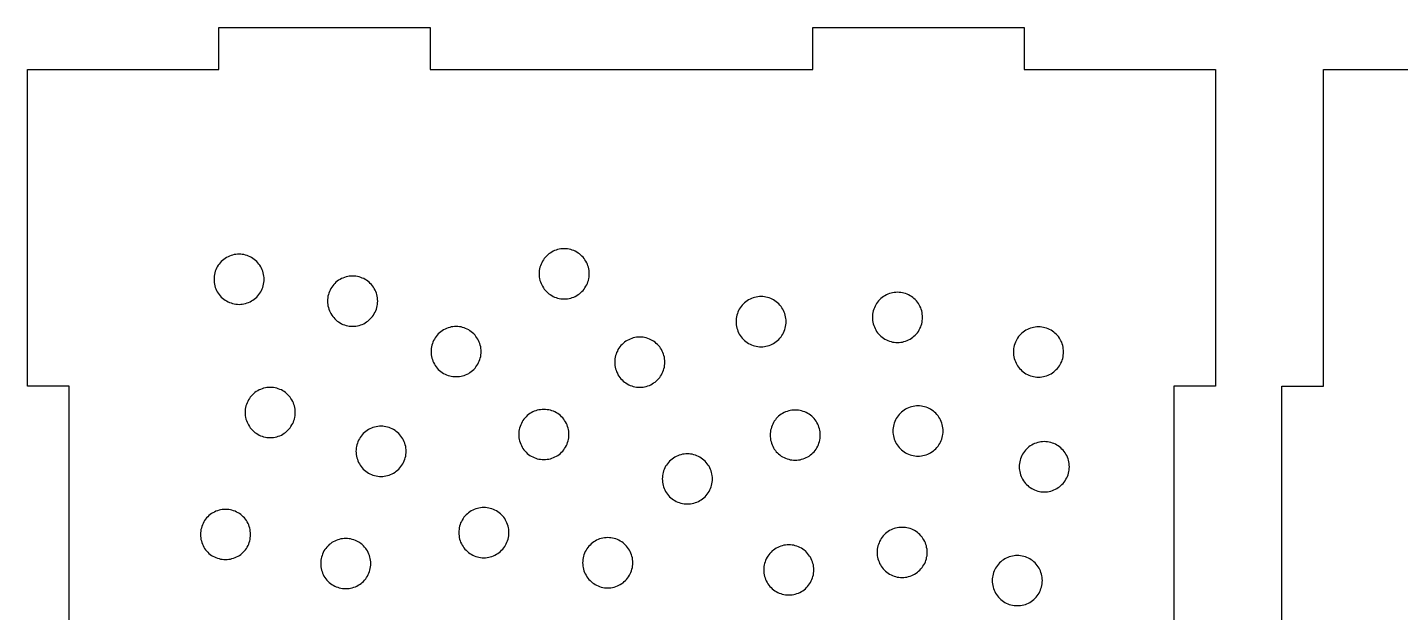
# Model space of a CAD drawing. Header units: millimetres. Extents: x 0 to 375, y -237 to 0.
# Drawn here: x 95 to 199, y -44.3 to 0 of the extents above; entities that cross this region are included whole.
import ezdxf

# ---------------------------------------------------------------- set-up
doc = ezdxf.new("R2010")
doc.units = ezdxf.units.MM
doc.layers.add('CUT', color=1, linetype='Continuous')

msp = doc.modelspace()

# ---------------------------------------------------------------- linework, layer by layer
at = {"layer": 'CUT'}
for points in [[(98.17, -51.17), (98.17, -27.17), (95, -27.17), (95, -3.17), (98.17, -3.17), (109.5, -3.17), (109.5, 0), (125.5, 0), (125.5, -3.17), (154.5, -3.17), (154.5, 0), (170.5, 0), (170.5, -3.17), (181.82, -3.17), (185, -3.17), (185, -27.17), (181.82, -27.17), (181.82, -51.17)], [(204.5, -123.17), (193.18, -123.17), (193.18, -99.17), (190, -99.17), (190, -75.17), (193.18, -75.17), (193.18, -51.17), (190, -51.17), (190, -27.17), (193.18, -27.17), (193.18, -3.17), (204.5, -3.17)]]:
    msp.add_lwpolyline(points, dxfattribs=at)
for points in [[(112.82, -19.68), (112.86, -19.56), (112.89, -19.44), (112.91, -19.31), (112.92, -19.19), (112.93, -19.07), (112.92, -18.94), (112.91, -18.82), (112.89, -18.7), (112.86, -18.57), (112.82, -18.46), (112.78, -18.34), (112.73, -18.23), (112.67, -18.12), (112.61, -18.01), (112.53, -17.91), (112.45, -17.81), (112.37, -17.72), (112.28, -17.64), (112.18, -17.56), (112.08, -17.49), (111.98, -17.42), (111.87, -17.36), (111.75, -17.31), (111.64, -17.27), (111.52, -17.23), (111.4, -17.2), (111.27, -17.18), (111.15, -17.17), (111.03, -17.17), (110.9, -17.17), (110.78, -17.18), (110.66, -17.2), (110.53, -17.23), (110.42, -17.27), (110.3, -17.31), (110.19, -17.36), (110.08, -17.42), (109.97, -17.49), (109.87, -17.56), (109.77, -17.64), (109.68, -17.72), (109.6, -17.81), (109.52, -17.91), (109.45, -18.01), (109.38, -18.12), (109.32, -18.23), (109.27, -18.34), (109.23, -18.46), (109.19, -18.57), (109.16, -18.7), (109.14, -18.82), (109.13, -18.94), (109.13, -19.07), (109.13, -19.19), (109.14, -19.31), (109.16, -19.44), (109.19, -19.56), (109.23, -19.68), (109.27, -19.79), (109.32, -19.91), (109.38, -20.02), (109.45, -20.12), (109.52, -20.22), (109.6, -20.32), (109.68, -20.41), (109.77, -20.49), (109.87, -20.57), (109.97, -20.64), (110.08, -20.71), (110.19, -20.77), (110.3, -20.82), (110.42, -20.86), (110.53, -20.9), (110.66, -20.93), (110.78, -20.95), (110.9, -20.96), (111.03, -20.97), (111.15, -20.96), (111.27, -20.95), (111.4, -20.93), (111.52, -20.9), (111.64, -20.86), (111.75, -20.82), (111.87, -20.77), (111.98, -20.71), (112.08, -20.64), (112.18, -20.57), (112.28, -20.49), (112.37, -20.41), (112.45, -20.32), (112.53, -20.22), (112.61, -20.12), (112.67, -20.02), (112.73, -19.91), (112.78, -19.79), (112.82, -19.68)], [(137.45, -19.26), (137.49, -19.15), (137.52, -19.02), (137.54, -18.9), (137.55, -18.78), (137.55, -18.65), (137.55, -18.53), (137.54, -18.41), (137.52, -18.28), (137.49, -18.16), (137.45, -18.04), (137.41, -17.93), (137.36, -17.81), (137.3, -17.7), (137.23, -17.6), (137.16, -17.5), (137.08, -17.4), (137, -17.31), (136.91, -17.23), (136.81, -17.15), (136.71, -17.08), (136.6, -17.01), (136.49, -16.95), (136.38, -16.9), (136.27, -16.86), (136.15, -16.82), (136.03, -16.79), (135.9, -16.77), (135.78, -16.76), (135.65, -16.76), (135.53, -16.76), (135.41, -16.77), (135.28, -16.79), (135.16, -16.82), (135.04, -16.86), (134.93, -16.9), (134.81, -16.95), (134.71, -17.01), (134.6, -17.08), (134.5, -17.15), (134.4, -17.23), (134.31, -17.31), (134.23, -17.4), (134.15, -17.5), (134.08, -17.6), (134.01, -17.7), (133.95, -17.81), (133.9, -17.93), (133.86, -18.04), (133.82, -18.16), (133.79, -18.28), (133.77, -18.41), (133.76, -18.53), (133.76, -18.65), (133.76, -18.78), (133.77, -18.9), (133.79, -19.02), (133.82, -19.15), (133.86, -19.26), (133.9, -19.38), (133.95, -19.49), (134.01, -19.6), (134.08, -19.71), (134.15, -19.81), (134.23, -19.91), (134.31, -20), (134.4, -20.08), (134.5, -20.16), (134.6, -20.23), (134.71, -20.3), (134.81, -20.36), (134.93, -20.41), (135.04, -20.45), (135.16, -20.49), (135.28, -20.52), (135.41, -20.54), (135.53, -20.55), (135.65, -20.55), (135.78, -20.55), (135.9, -20.54), (136.03, -20.52), (136.15, -20.49), (136.27, -20.45), (136.38, -20.41), (136.49, -20.36), (136.6, -20.3), (136.71, -20.23), (136.81, -20.16), (136.91, -20.08), (137, -20), (137.08, -19.91), (137.16, -19.81), (137.23, -19.71), (137.3, -19.6), (137.36, -19.49), (137.41, -19.38), (137.45, -19.26)], [(121.43, -21.33), (121.46, -21.21), (121.49, -21.09), (121.51, -20.97), (121.52, -20.85), (121.53, -20.72), (121.52, -20.6), (121.51, -20.47), (121.49, -20.35), (121.46, -20.23), (121.43, -20.11), (121.38, -20), (121.33, -19.88), (121.27, -19.77), (121.21, -19.67), (121.13, -19.57), (121.05, -19.47), (120.97, -19.38), (120.88, -19.29), (120.78, -19.22), (120.68, -19.14), (120.58, -19.08), (120.47, -19.02), (120.35, -18.97), (120.24, -18.92), (120.12, -18.89), (120, -18.86), (119.87, -18.84), (119.75, -18.83), (119.63, -18.82), (119.5, -18.83), (119.38, -18.84), (119.26, -18.86), (119.14, -18.89), (119.02, -18.92), (118.9, -18.97), (118.79, -19.02), (118.68, -19.08), (118.57, -19.14), (118.47, -19.22), (118.37, -19.29), (118.28, -19.38), (118.2, -19.47), (118.12, -19.57), (118.05, -19.67), (117.98, -19.77), (117.92, -19.88), (117.87, -20), (117.83, -20.11), (117.79, -20.23), (117.76, -20.35), (117.74, -20.47), (117.73, -20.6), (117.73, -20.72), (117.73, -20.85), (117.74, -20.97), (117.76, -21.09), (117.79, -21.21), (117.83, -21.33), (117.87, -21.45), (117.92, -21.56), (117.98, -21.67), (118.05, -21.78), (118.12, -21.88), (118.2, -21.97), (118.28, -22.07), (118.37, -22.15), (118.47, -22.23), (118.57, -22.3), (118.68, -22.37), (118.79, -22.43), (118.9, -22.48), (119.02, -22.52), (119.14, -22.56), (119.26, -22.59), (119.38, -22.61), (119.5, -22.62), (119.63, -22.62), (119.75, -22.62), (119.87, -22.61), (120, -22.59), (120.12, -22.56), (120.24, -22.52), (120.35, -22.48), (120.47, -22.43), (120.58, -22.37), (120.68, -22.3), (120.78, -22.23), (120.88, -22.15), (120.97, -22.07), (121.05, -21.97), (121.13, -21.88), (121.21, -21.78), (121.27, -21.67), (121.33, -21.56), (121.38, -21.45), (121.43, -21.33)], [(152.37, -22.88), (152.4, -22.76), (152.43, -22.64), (152.45, -22.52), (152.46, -22.4), (152.47, -22.27), (152.46, -22.15), (152.45, -22.03), (152.43, -21.9), (152.4, -21.78), (152.37, -21.66), (152.32, -21.55), (152.27, -21.43), (152.21, -21.32), (152.15, -21.22), (152.08, -21.12), (152, -21.02), (151.91, -20.93), (151.82, -20.85), (151.72, -20.77), (151.62, -20.69), (151.52, -20.63), (151.41, -20.57), (151.3, -20.52), (151.18, -20.47), (151.06, -20.44), (150.94, -20.41), (150.82, -20.39), (150.69, -20.38), (150.57, -20.37), (150.44, -20.38), (150.32, -20.39), (150.2, -20.41), (150.08, -20.44), (149.96, -20.47), (149.84, -20.52), (149.73, -20.57), (149.62, -20.63), (149.51, -20.69), (149.41, -20.77), (149.32, -20.85), (149.23, -20.93), (149.14, -21.02), (149.06, -21.12), (148.99, -21.22), (148.92, -21.32), (148.87, -21.43), (148.81, -21.55), (148.77, -21.66), (148.73, -21.78), (148.71, -21.9), (148.69, -22.03), (148.67, -22.15), (148.67, -22.27), (148.67, -22.4), (148.69, -22.52), (148.71, -22.64), (148.73, -22.76), (148.77, -22.88), (148.81, -23), (148.87, -23.11), (148.92, -23.22), (148.99, -23.33), (149.06, -23.43), (149.14, -23.53), (149.23, -23.62), (149.32, -23.7), (149.41, -23.78), (149.51, -23.85), (149.62, -23.92), (149.73, -23.98), (149.84, -24.03), (149.96, -24.07), (150.08, -24.11), (150.2, -24.14), (150.32, -24.16), (150.44, -24.17), (150.57, -24.17), (150.69, -24.17), (150.82, -24.16), (150.94, -24.14), (151.06, -24.11), (151.18, -24.07), (151.3, -24.03), (151.41, -23.98), (151.52, -23.92), (151.62, -23.85), (151.72, -23.78), (151.82, -23.7), (151.91, -23.62), (152, -23.53), (152.08, -23.43), (152.15, -23.33), (152.21, -23.22), (152.27, -23.11), (152.32, -23), (152.37, -22.88)], [(162.66, -22.68), (162.7, -22.56), (162.74, -22.44), (162.76, -22.32), (162.78, -22.2), (162.8, -22.08), (162.8, -21.95), (162.8, -21.83), (162.78, -21.7), (162.76, -21.58), (162.74, -21.46), (162.7, -21.34), (162.66, -21.23), (162.6, -21.11), (162.55, -21), (162.48, -20.9), (162.41, -20.8), (162.33, -20.7), (162.24, -20.61), (162.15, -20.52), (162.06, -20.45), (161.96, -20.37), (161.85, -20.31), (161.74, -20.25), (161.63, -20.2), (161.51, -20.15), (161.39, -20.12), (161.27, -20.09), (161.15, -20.07), (161.03, -20.06), (160.9, -20.05), (160.78, -20.06), (160.65, -20.07), (160.53, -20.09), (160.41, -20.12), (160.29, -20.15), (160.17, -20.2), (160.06, -20.25), (159.95, -20.31), (159.85, -20.37), (159.75, -20.45), (159.65, -20.52), (159.56, -20.61), (159.47, -20.7), (159.39, -20.8), (159.32, -20.9), (159.26, -21), (159.2, -21.11), (159.15, -21.23), (159.1, -21.34), (159.07, -21.46), (159.04, -21.58), (159.02, -21.7), (159.01, -21.83), (159, -21.95), (159.01, -22.08), (159.02, -22.2), (159.04, -22.32), (159.07, -22.44), (159.1, -22.56), (159.15, -22.68), (159.2, -22.79), (159.26, -22.9), (159.32, -23.01), (159.39, -23.11), (159.47, -23.2), (159.56, -23.3), (159.65, -23.38), (159.75, -23.46), (159.85, -23.53), (159.95, -23.6), (160.06, -23.66), (160.17, -23.71), (160.29, -23.75), (160.41, -23.79), (160.53, -23.82), (160.65, -23.84), (160.78, -23.85), (160.9, -23.85), (161.03, -23.85), (161.15, -23.84), (161.27, -23.82), (161.39, -23.79), (161.51, -23.75), (161.63, -23.71), (161.74, -23.66), (161.85, -23.6), (161.96, -23.53), (162.06, -23.46), (162.15, -23.38), (162.24, -23.3), (162.33, -23.2), (162.41, -23.11), (162.48, -23.01), (162.55, -22.9), (162.6, -22.79), (162.66, -22.68)], [(129.27, -25.15), (129.3, -25.04), (129.33, -24.91), (129.35, -24.79), (129.36, -24.67), (129.37, -24.54), (129.36, -24.42), (129.35, -24.3), (129.33, -24.17), (129.3, -24.05), (129.27, -23.93), (129.22, -23.82), (129.17, -23.7), (129.11, -23.59), (129.05, -23.49), (128.97, -23.39), (128.9, -23.29), (128.81, -23.2), (128.72, -23.12), (128.62, -23.04), (128.52, -22.96), (128.42, -22.9), (128.31, -22.84), (128.19, -22.79), (128.08, -22.75), (127.96, -22.71), (127.84, -22.68), (127.72, -22.66), (127.59, -22.65), (127.47, -22.64), (127.34, -22.65), (127.22, -22.66), (127.1, -22.68), (126.98, -22.71), (126.86, -22.75), (126.74, -22.79), (126.63, -22.84), (126.52, -22.9), (126.41, -22.96), (126.31, -23.04), (126.22, -23.12), (126.12, -23.2), (126.04, -23.29), (125.96, -23.39), (125.89, -23.49), (125.82, -23.59), (125.76, -23.7), (125.71, -23.82), (125.67, -23.93), (125.63, -24.05), (125.6, -24.17), (125.58, -24.3), (125.57, -24.42), (125.57, -24.54), (125.57, -24.67), (125.58, -24.79), (125.6, -24.91), (125.63, -25.04), (125.67, -25.15), (125.71, -25.27), (125.76, -25.38), (125.82, -25.49), (125.89, -25.6), (125.96, -25.7), (126.04, -25.8), (126.12, -25.89), (126.22, -25.97), (126.31, -26.05), (126.41, -26.12), (126.52, -26.19), (126.63, -26.25), (126.74, -26.3), (126.86, -26.34), (126.98, -26.38), (127.1, -26.41), (127.22, -26.43), (127.34, -26.44), (127.47, -26.44), (127.59, -26.44), (127.72, -26.43), (127.84, -26.41), (127.96, -26.38), (128.08, -26.34), (128.19, -26.3), (128.31, -26.25), (128.42, -26.19), (128.52, -26.12), (128.62, -26.05), (128.72, -25.97), (128.81, -25.89), (128.9, -25.8), (128.97, -25.7), (129.05, -25.6), (129.11, -25.49), (129.17, -25.38), (129.22, -25.27), (129.27, -25.15)], [(173.34, -25.3), (173.38, -25.18), (173.42, -25.06), (173.44, -24.94), (173.46, -24.82), (173.48, -24.69), (173.48, -24.57), (173.48, -24.45), (173.46, -24.32), (173.44, -24.2), (173.42, -24.08), (173.38, -23.96), (173.34, -23.84), (173.28, -23.73), (173.23, -23.62), (173.16, -23.52), (173.09, -23.41), (173.01, -23.32), (172.92, -23.23), (172.83, -23.14), (172.74, -23.06), (172.64, -22.99), (172.53, -22.93), (172.42, -22.87), (172.31, -22.82), (172.19, -22.77), (172.07, -22.74), (171.95, -22.71), (171.83, -22.69), (171.71, -22.68), (171.58, -22.67), (171.46, -22.68), (171.33, -22.69), (171.21, -22.71), (171.09, -22.74), (170.97, -22.77), (170.85, -22.82), (170.74, -22.87), (170.63, -22.93), (170.53, -22.99), (170.43, -23.06), (170.33, -23.14), (170.24, -23.23), (170.15, -23.32), (170.07, -23.41), (170, -23.52), (169.94, -23.62), (169.88, -23.73), (169.83, -23.84), (169.78, -23.96), (169.75, -24.08), (169.72, -24.2), (169.7, -24.32), (169.69, -24.45), (169.68, -24.57), (169.69, -24.69), (169.7, -24.82), (169.72, -24.94), (169.75, -25.06), (169.78, -25.18), (169.83, -25.3), (169.88, -25.41), (169.94, -25.52), (170, -25.63), (170.07, -25.73), (170.15, -25.82), (170.24, -25.91), (170.33, -26), (170.43, -26.08), (170.53, -26.15), (170.63, -26.22), (170.74, -26.27), (170.85, -26.33), (170.97, -26.37), (171.09, -26.41), (171.21, -26.43), (171.33, -26.45), (171.46, -26.47), (171.58, -26.47), (171.71, -26.47), (171.83, -26.45), (171.95, -26.43), (172.07, -26.41), (172.19, -26.37), (172.31, -26.33), (172.42, -26.27), (172.53, -26.22), (172.64, -26.15), (172.74, -26.08), (172.83, -26), (172.92, -25.91), (173.01, -25.82), (173.09, -25.73), (173.16, -25.63), (173.23, -25.52), (173.28, -25.41), (173.34, -25.3)], [(143.18, -25.95), (143.21, -25.84), (143.24, -25.71), (143.26, -25.59), (143.27, -25.47), (143.28, -25.34), (143.27, -25.22), (143.26, -25.1), (143.24, -24.97), (143.21, -24.85), (143.18, -24.73), (143.13, -24.62), (143.08, -24.5), (143.02, -24.39), (142.96, -24.29), (142.89, -24.19), (142.81, -24.09), (142.72, -24), (142.63, -23.92), (142.54, -23.84), (142.43, -23.76), (142.33, -23.7), (142.22, -23.64), (142.11, -23.59), (141.99, -23.55), (141.87, -23.51), (141.75, -23.48), (141.63, -23.46), (141.5, -23.45), (141.38, -23.44), (141.26, -23.45), (141.13, -23.46), (141.01, -23.48), (140.89, -23.51), (140.77, -23.55), (140.65, -23.59), (140.54, -23.64), (140.43, -23.7), (140.32, -23.76), (140.22, -23.84), (140.13, -23.92), (140.04, -24), (139.95, -24.09), (139.87, -24.19), (139.8, -24.29), (139.73, -24.39), (139.68, -24.5), (139.62, -24.62), (139.58, -24.73), (139.55, -24.85), (139.52, -24.97), (139.5, -25.1), (139.48, -25.22), (139.48, -25.34), (139.48, -25.47), (139.5, -25.59), (139.52, -25.71), (139.55, -25.84), (139.58, -25.95), (139.62, -26.07), (139.68, -26.18), (139.73, -26.29), (139.8, -26.4), (139.87, -26.5), (139.95, -26.6), (140.04, -26.69), (140.13, -26.77), (140.22, -26.85), (140.32, -26.92), (140.43, -26.99), (140.54, -27.05), (140.65, -27.1), (140.77, -27.14), (140.89, -27.18), (141.01, -27.21), (141.13, -27.23), (141.26, -27.24), (141.38, -27.24), (141.5, -27.24), (141.63, -27.23), (141.75, -27.21), (141.87, -27.18), (141.99, -27.14), (142.11, -27.1), (142.22, -27.05), (142.33, -26.99), (142.43, -26.92), (142.54, -26.85), (142.63, -26.77), (142.72, -26.69), (142.81, -26.6), (142.89, -26.5), (142.96, -26.4), (143.02, -26.29), (143.08, -26.18), (143.13, -26.07), (143.18, -25.95)], [(115.18, -29.76), (115.22, -29.65), (115.25, -29.52), (115.27, -29.4), (115.28, -29.28), (115.28, -29.15), (115.28, -29.03), (115.27, -28.91), (115.25, -28.78), (115.22, -28.66), (115.18, -28.54), (115.14, -28.43), (115.09, -28.31), (115.03, -28.2), (114.96, -28.1), (114.89, -28), (114.81, -27.9), (114.73, -27.81), (114.64, -27.73), (114.54, -27.65), (114.44, -27.57), (114.34, -27.51), (114.23, -27.45), (114.11, -27.4), (114, -27.36), (113.88, -27.32), (113.76, -27.29), (113.63, -27.27), (113.51, -27.26), (113.39, -27.25), (113.26, -27.26), (113.14, -27.27), (113.02, -27.29), (112.89, -27.32), (112.78, -27.36), (112.66, -27.4), (112.55, -27.45), (112.44, -27.51), (112.33, -27.57), (112.23, -27.65), (112.13, -27.73), (112.04, -27.81), (111.96, -27.9), (111.88, -28), (111.81, -28.1), (111.74, -28.2), (111.68, -28.31), (111.63, -28.43), (111.59, -28.54), (111.55, -28.66), (111.52, -28.78), (111.5, -28.91), (111.49, -29.03), (111.49, -29.15), (111.49, -29.28), (111.5, -29.4), (111.52, -29.52), (111.55, -29.65), (111.59, -29.76), (111.63, -29.88), (111.68, -29.99), (111.74, -30.1), (111.81, -30.21), (111.88, -30.31), (111.96, -30.41), (112.04, -30.5), (112.13, -30.58), (112.23, -30.66), (112.33, -30.73), (112.44, -30.8), (112.55, -30.86), (112.66, -30.91), (112.78, -30.95), (112.89, -30.99), (113.02, -31.02), (113.14, -31.04), (113.26, -31.05), (113.39, -31.05), (113.51, -31.05), (113.63, -31.04), (113.76, -31.02), (113.88, -30.99), (114, -30.95), (114.11, -30.91), (114.23, -30.86), (114.34, -30.8), (114.44, -30.73), (114.54, -30.66), (114.64, -30.58), (114.73, -30.5), (114.81, -30.41), (114.89, -30.31), (114.96, -30.21), (115.03, -30.1), (115.09, -29.99), (115.14, -29.88), (115.18, -29.76)], [(135.91, -31.43), (135.95, -31.31), (135.98, -31.19), (136, -31.07), (136.01, -30.94), (136.01, -30.82), (136.01, -30.69), (136, -30.57), (135.98, -30.45), (135.95, -30.33), (135.91, -30.21), (135.87, -30.09), (135.82, -29.98), (135.76, -29.87), (135.69, -29.76), (135.62, -29.66), (135.54, -29.57), (135.46, -29.48), (135.37, -29.39), (135.27, -29.31), (135.17, -29.24), (135.06, -29.17), (134.95, -29.11), (134.84, -29.06), (134.72, -29.02), (134.61, -28.98), (134.48, -28.96), (134.36, -28.94), (134.24, -28.92), (134.11, -28.92), (133.99, -28.92), (133.87, -28.94), (133.74, -28.96), (133.62, -28.98), (133.5, -29.02), (133.39, -29.06), (133.27, -29.11), (133.16, -29.17), (133.06, -29.24), (132.96, -29.31), (132.86, -29.39), (132.77, -29.48), (132.69, -29.57), (132.61, -29.66), (132.53, -29.76), (132.47, -29.87), (132.41, -29.98), (132.36, -30.09), (132.32, -30.21), (132.28, -30.33), (132.25, -30.45), (132.23, -30.57), (132.22, -30.69), (132.21, -30.82), (132.22, -30.94), (132.23, -31.07), (132.25, -31.19), (132.28, -31.31), (132.32, -31.43), (132.36, -31.55), (132.41, -31.66), (132.47, -31.77), (132.53, -31.87), (132.61, -31.97), (132.69, -32.07), (132.77, -32.16), (132.86, -32.25), (132.96, -32.33), (133.06, -32.4), (133.16, -32.46), (133.27, -32.52), (133.39, -32.57), (133.5, -32.62), (133.62, -32.65), (133.74, -32.68), (133.87, -32.7), (133.99, -32.71), (134.11, -32.72), (134.24, -32.71), (134.36, -32.7), (134.48, -32.68), (134.61, -32.65), (134.72, -32.62), (134.84, -32.57), (134.95, -32.52), (135.06, -32.46), (135.17, -32.4), (135.27, -32.33), (135.37, -32.25), (135.46, -32.16), (135.54, -32.07), (135.62, -31.97), (135.69, -31.87), (135.76, -31.77), (135.82, -31.66), (135.87, -31.55), (135.91, -31.43)], [(154.95, -31.48), (154.99, -31.36), (155.02, -31.24), (155.04, -31.11), (155.05, -30.99), (155.05, -30.87), (155.05, -30.74), (155.04, -30.62), (155.02, -30.5), (154.99, -30.38), (154.95, -30.26), (154.91, -30.14), (154.86, -30.03), (154.8, -29.92), (154.73, -29.81), (154.66, -29.71), (154.58, -29.61), (154.5, -29.52), (154.4, -29.44), (154.31, -29.36), (154.21, -29.29), (154.1, -29.22), (153.99, -29.16), (153.88, -29.11), (153.76, -29.07), (153.64, -29.03), (153.52, -29), (153.4, -28.98), (153.28, -28.97), (153.15, -28.97), (153.03, -28.97), (152.9, -28.98), (152.78, -29), (152.66, -29.03), (152.54, -29.07), (152.43, -29.11), (152.31, -29.16), (152.2, -29.22), (152.1, -29.29), (152, -29.36), (151.9, -29.44), (151.81, -29.52), (151.72, -29.61), (151.65, -29.71), (151.57, -29.81), (151.51, -29.92), (151.45, -30.03), (151.4, -30.14), (151.35, -30.26), (151.32, -30.38), (151.29, -30.5), (151.27, -30.62), (151.26, -30.74), (151.25, -30.87), (151.26, -30.99), (151.27, -31.11), (151.29, -31.24), (151.32, -31.36), (151.35, -31.48), (151.4, -31.59), (151.45, -31.71), (151.51, -31.82), (151.57, -31.92), (151.65, -32.02), (151.72, -32.12), (151.81, -32.21), (151.9, -32.29), (152, -32.37), (152.1, -32.45), (152.2, -32.51), (152.31, -32.57), (152.43, -32.62), (152.54, -32.67), (152.66, -32.7), (152.78, -32.73), (152.9, -32.75), (153.03, -32.76), (153.15, -32.77), (153.28, -32.76), (153.4, -32.75), (153.52, -32.73), (153.64, -32.7), (153.76, -32.67), (153.88, -32.62), (153.99, -32.57), (154.1, -32.51), (154.21, -32.45), (154.31, -32.37), (154.4, -32.29), (154.5, -32.21), (154.58, -32.12), (154.66, -32.02), (154.73, -31.92), (154.8, -31.82), (154.86, -31.71), (154.91, -31.59), (154.95, -31.48)], [(164.26, -31.17), (164.29, -31.05), (164.32, -30.93), (164.34, -30.81), (164.35, -30.68), (164.36, -30.56), (164.35, -30.43), (164.34, -30.31), (164.32, -30.19), (164.29, -30.07), (164.26, -29.95), (164.21, -29.83), (164.16, -29.72), (164.1, -29.61), (164.04, -29.5), (163.97, -29.4), (163.89, -29.31), (163.8, -29.21), (163.71, -29.13), (163.62, -29.05), (163.51, -28.98), (163.41, -28.91), (163.3, -28.85), (163.19, -28.8), (163.07, -28.76), (162.95, -28.72), (162.83, -28.69), (162.71, -28.67), (162.58, -28.66), (162.46, -28.66), (162.33, -28.66), (162.21, -28.67), (162.09, -28.69), (161.97, -28.72), (161.85, -28.76), (161.73, -28.8), (161.62, -28.85), (161.51, -28.91), (161.4, -28.98), (161.3, -29.05), (161.21, -29.13), (161.12, -29.21), (161.03, -29.31), (160.95, -29.4), (160.88, -29.5), (160.81, -29.61), (160.76, -29.72), (160.7, -29.83), (160.66, -29.95), (160.62, -30.07), (160.6, -30.19), (160.58, -30.31), (160.56, -30.43), (160.56, -30.56), (160.56, -30.68), (160.58, -30.81), (160.6, -30.93), (160.62, -31.05), (160.66, -31.17), (160.7, -31.28), (160.76, -31.4), (160.81, -31.51), (160.88, -31.61), (160.95, -31.71), (161.03, -31.81), (161.12, -31.9), (161.21, -31.99), (161.3, -32.06), (161.4, -32.14), (161.51, -32.2), (161.62, -32.26), (161.73, -32.31), (161.85, -32.36), (161.97, -32.39), (162.09, -32.42), (162.21, -32.44), (162.33, -32.45), (162.46, -32.46), (162.58, -32.45), (162.71, -32.44), (162.83, -32.42), (162.95, -32.39), (163.07, -32.36), (163.19, -32.31), (163.3, -32.26), (163.41, -32.2), (163.51, -32.14), (163.62, -32.06), (163.71, -31.99), (163.8, -31.9), (163.89, -31.81), (163.97, -31.71), (164.04, -31.61), (164.1, -31.51), (164.16, -31.4), (164.21, -31.28), (164.26, -31.17)], [(123.58, -32.7), (123.62, -32.58), (123.65, -32.46), (123.67, -32.34), (123.68, -32.22), (123.68, -32.09), (123.68, -31.97), (123.67, -31.84), (123.65, -31.72), (123.62, -31.6), (123.58, -31.48), (123.54, -31.37), (123.49, -31.25), (123.43, -31.14), (123.36, -31.04), (123.29, -30.94), (123.21, -30.84), (123.13, -30.75), (123.04, -30.66), (122.94, -30.59), (122.84, -30.51), (122.73, -30.45), (122.62, -30.39), (122.51, -30.34), (122.39, -30.29), (122.28, -30.26), (122.15, -30.23), (122.03, -30.21), (121.91, -30.2), (121.78, -30.19), (121.66, -30.2), (121.54, -30.21), (121.41, -30.23), (121.29, -30.26), (121.17, -30.29), (121.06, -30.34), (120.94, -30.39), (120.83, -30.45), (120.73, -30.51), (120.63, -30.59), (120.53, -30.66), (120.44, -30.75), (120.36, -30.84), (120.28, -30.94), (120.2, -31.04), (120.14, -31.14), (120.08, -31.25), (120.03, -31.37), (119.99, -31.48), (119.95, -31.6), (119.92, -31.72), (119.9, -31.84), (119.89, -31.97), (119.88, -32.09), (119.89, -32.22), (119.9, -32.34), (119.92, -32.46), (119.95, -32.58), (119.99, -32.7), (120.03, -32.82), (120.08, -32.93), (120.14, -33.04), (120.2, -33.15), (120.28, -33.25), (120.36, -33.35), (120.44, -33.44), (120.53, -33.52), (120.63, -33.6), (120.73, -33.67), (120.83, -33.74), (120.94, -33.8), (121.06, -33.85), (121.17, -33.89), (121.29, -33.93), (121.41, -33.96), (121.54, -33.98), (121.66, -33.99), (121.78, -33.99), (121.91, -33.99), (122.03, -33.98), (122.15, -33.96), (122.28, -33.93), (122.39, -33.89), (122.51, -33.85), (122.62, -33.8), (122.73, -33.74), (122.84, -33.67), (122.94, -33.6), (123.04, -33.52), (123.13, -33.44), (123.21, -33.35), (123.29, -33.25), (123.36, -33.15), (123.43, -33.04), (123.49, -32.93), (123.54, -32.82), (123.58, -32.7)], [(173.82, -33.87), (173.85, -33.76), (173.88, -33.63), (173.9, -33.51), (173.91, -33.39), (173.92, -33.26), (173.91, -33.14), (173.9, -33.02), (173.88, -32.89), (173.85, -32.77), (173.82, -32.65), (173.77, -32.54), (173.72, -32.42), (173.66, -32.31), (173.6, -32.21), (173.53, -32.11), (173.45, -32.01), (173.36, -31.92), (173.27, -31.84), (173.17, -31.76), (173.07, -31.68), (172.97, -31.62), (172.86, -31.56), (172.75, -31.51), (172.63, -31.47), (172.51, -31.43), (172.39, -31.4), (172.27, -31.38), (172.14, -31.37), (172.02, -31.36), (171.89, -31.37), (171.77, -31.38), (171.65, -31.4), (171.53, -31.43), (171.41, -31.47), (171.29, -31.51), (171.18, -31.56), (171.07, -31.62), (170.96, -31.68), (170.86, -31.76), (170.77, -31.84), (170.68, -31.92), (170.59, -32.01), (170.51, -32.11), (170.44, -32.21), (170.37, -32.31), (170.31, -32.42), (170.26, -32.54), (170.22, -32.65), (170.18, -32.77), (170.16, -32.89), (170.14, -33.02), (170.12, -33.14), (170.12, -33.26), (170.12, -33.39), (170.14, -33.51), (170.16, -33.63), (170.18, -33.76), (170.22, -33.87), (170.26, -33.99), (170.31, -34.1), (170.37, -34.21), (170.44, -34.32), (170.51, -34.42), (170.59, -34.52), (170.68, -34.61), (170.77, -34.69), (170.86, -34.77), (170.96, -34.84), (171.07, -34.91), (171.18, -34.97), (171.29, -35.02), (171.41, -35.06), (171.53, -35.1), (171.65, -35.13), (171.77, -35.15), (171.89, -35.16), (172.02, -35.16), (172.14, -35.16), (172.27, -35.15), (172.39, -35.13), (172.51, -35.1), (172.63, -35.06), (172.75, -35.02), (172.86, -34.97), (172.97, -34.91), (173.07, -34.84), (173.17, -34.77), (173.27, -34.69), (173.36, -34.61), (173.45, -34.52), (173.53, -34.42), (173.6, -34.32), (173.66, -34.21), (173.72, -34.1), (173.77, -33.99), (173.82, -33.87)], [(146.74, -34.91), (146.78, -34.79), (146.82, -34.68), (146.85, -34.55), (146.87, -34.43), (146.88, -34.31), (146.88, -34.18), (146.88, -34.06), (146.87, -33.94), (146.85, -33.81), (146.82, -33.69), (146.78, -33.57), (146.74, -33.46), (146.69, -33.34), (146.63, -33.23), (146.56, -33.13), (146.49, -33.03), (146.41, -32.93), (146.33, -32.84), (146.23, -32.76), (146.14, -32.68), (146.04, -32.61), (145.93, -32.54), (145.82, -32.48), (145.71, -32.43), (145.59, -32.39), (145.47, -32.35), (145.35, -32.32), (145.23, -32.3), (145.11, -32.29), (144.98, -32.29), (144.86, -32.29), (144.73, -32.3), (144.61, -32.32), (144.49, -32.35), (144.37, -32.39), (144.26, -32.43), (144.14, -32.48), (144.03, -32.54), (143.93, -32.61), (143.83, -32.68), (143.73, -32.76), (143.64, -32.84), (143.55, -32.93), (143.48, -33.03), (143.4, -33.13), (143.34, -33.23), (143.28, -33.34), (143.23, -33.46), (143.18, -33.57), (143.15, -33.69), (143.12, -33.81), (143.1, -33.94), (143.09, -34.06), (143.08, -34.18), (143.09, -34.31), (143.1, -34.43), (143.12, -34.55), (143.15, -34.68), (143.18, -34.79), (143.23, -34.91), (143.28, -35.02), (143.34, -35.13), (143.4, -35.24), (143.48, -35.34), (143.55, -35.44), (143.64, -35.53), (143.73, -35.61), (143.83, -35.69), (143.93, -35.76), (144.03, -35.83), (144.14, -35.89), (144.26, -35.94), (144.37, -35.98), (144.49, -36.02), (144.61, -36.05), (144.73, -36.07), (144.86, -36.08), (144.98, -36.08), (145.11, -36.08), (145.23, -36.07), (145.35, -36.05), (145.47, -36.02), (145.59, -35.98), (145.71, -35.94), (145.82, -35.89), (145.93, -35.83), (146.04, -35.76), (146.14, -35.69), (146.23, -35.61), (146.33, -35.53), (146.41, -35.44), (146.49, -35.34), (146.56, -35.24), (146.63, -35.13), (146.69, -35.02), (146.74, -34.91)], [(131.32, -38.98), (131.37, -38.86), (131.4, -38.74), (131.43, -38.62), (131.45, -38.5), (131.46, -38.37), (131.47, -38.25), (131.46, -38.13), (131.45, -38), (131.43, -37.88), (131.4, -37.76), (131.37, -37.64), (131.32, -37.52), (131.27, -37.41), (131.21, -37.3), (131.15, -37.19), (131.08, -37.09), (131, -37), (130.91, -36.91), (130.82, -36.82), (130.72, -36.74), (130.62, -36.67), (130.52, -36.6), (130.41, -36.55), (130.3, -36.5), (130.18, -36.45), (130.06, -36.42), (129.94, -36.39), (129.82, -36.37), (129.69, -36.35), (129.57, -36.35), (129.44, -36.35), (129.32, -36.37), (129.2, -36.39), (129.08, -36.42), (128.96, -36.45), (128.84, -36.5), (128.73, -36.55), (128.62, -36.6), (128.51, -36.67), (128.41, -36.74), (128.32, -36.82), (128.23, -36.91), (128.14, -37), (128.06, -37.09), (127.99, -37.19), (127.92, -37.3), (127.87, -37.41), (127.81, -37.52), (127.77, -37.64), (127.73, -37.76), (127.71, -37.88), (127.69, -38), (127.67, -38.13), (127.67, -38.25), (127.67, -38.37), (127.69, -38.5), (127.71, -38.62), (127.73, -38.74), (127.77, -38.86), (127.81, -38.98), (127.87, -39.09), (127.92, -39.2), (127.99, -39.3), (128.06, -39.41), (128.14, -39.5), (128.23, -39.59), (128.32, -39.68), (128.41, -39.76), (128.51, -39.83), (128.62, -39.89), (128.73, -39.95), (128.84, -40), (128.96, -40.05), (129.08, -40.08), (129.2, -40.11), (129.32, -40.13), (129.44, -40.15), (129.57, -40.15), (129.69, -40.15), (129.82, -40.13), (129.94, -40.11), (130.06, -40.08), (130.18, -40.05), (130.3, -40), (130.41, -39.95), (130.52, -39.89), (130.62, -39.83), (130.72, -39.76), (130.82, -39.68), (130.91, -39.59), (131, -39.5), (131.08, -39.41), (131.15, -39.3), (131.21, -39.2), (131.27, -39.09), (131.32, -38.98)], [(111.8, -39), (111.84, -38.88), (111.86, -38.76), (111.88, -38.64), (111.9, -38.51), (111.9, -38.39), (111.9, -38.26), (111.88, -38.14), (111.86, -38.02), (111.84, -37.9), (111.8, -37.78), (111.76, -37.66), (111.71, -37.55), (111.65, -37.44), (111.58, -37.33), (111.51, -37.23), (111.43, -37.14), (111.34, -37.05), (111.25, -36.96), (111.16, -36.88), (111.06, -36.81), (110.95, -36.74), (110.84, -36.69), (110.73, -36.63), (110.61, -36.59), (110.49, -36.55), (110.37, -36.53), (110.25, -36.51), (110.13, -36.49), (110, -36.49), (109.88, -36.49), (109.75, -36.51), (109.63, -36.53), (109.51, -36.55), (109.39, -36.59), (109.27, -36.63), (109.16, -36.69), (109.05, -36.74), (108.95, -36.81), (108.85, -36.88), (108.75, -36.96), (108.66, -37.05), (108.57, -37.14), (108.49, -37.23), (108.42, -37.33), (108.36, -37.44), (108.3, -37.55), (108.25, -37.66), (108.2, -37.78), (108.17, -37.9), (108.14, -38.02), (108.12, -38.14), (108.11, -38.26), (108.1, -38.39), (108.11, -38.51), (108.12, -38.64), (108.14, -38.76), (108.17, -38.88), (108.2, -39), (108.25, -39.12), (108.3, -39.23), (108.36, -39.34), (108.42, -39.44), (108.49, -39.55), (108.57, -39.64), (108.66, -39.73), (108.75, -39.82), (108.85, -39.9), (108.95, -39.97), (109.05, -40.03), (109.16, -40.09), (109.27, -40.14), (109.39, -40.19), (109.51, -40.22), (109.63, -40.25), (109.75, -40.27), (109.88, -40.28), (110, -40.29), (110.13, -40.28), (110.25, -40.27), (110.37, -40.25), (110.49, -40.22), (110.61, -40.19), (110.73, -40.14), (110.84, -40.09), (110.95, -40.03), (111.06, -39.97), (111.16, -39.9), (111.25, -39.82), (111.34, -39.73), (111.43, -39.64), (111.51, -39.55), (111.58, -39.44), (111.65, -39.34), (111.71, -39.23), (111.76, -39.12), (111.8, -39)], [(163.05, -40.36), (163.09, -40.24), (163.11, -40.12), (163.14, -40), (163.15, -39.87), (163.15, -39.75), (163.15, -39.62), (163.14, -39.5), (163.11, -39.38), (163.09, -39.26), (163.05, -39.14), (163.01, -39.02), (162.96, -38.91), (162.9, -38.8), (162.83, -38.69), (162.76, -38.59), (162.68, -38.5), (162.59, -38.4), (162.5, -38.32), (162.41, -38.24), (162.31, -38.17), (162.2, -38.1), (162.09, -38.04), (161.98, -37.99), (161.86, -37.95), (161.74, -37.91), (161.62, -37.88), (161.5, -37.86), (161.38, -37.85), (161.25, -37.85), (161.13, -37.85), (161, -37.86), (160.88, -37.88), (160.76, -37.91), (160.64, -37.95), (160.53, -37.99), (160.41, -38.04), (160.3, -38.1), (160.2, -38.17), (160.1, -38.24), (160, -38.32), (159.91, -38.4), (159.82, -38.5), (159.75, -38.59), (159.67, -38.69), (159.61, -38.8), (159.55, -38.91), (159.5, -39.02), (159.45, -39.14), (159.42, -39.26), (159.39, -39.38), (159.37, -39.5), (159.36, -39.62), (159.35, -39.75), (159.36, -39.87), (159.37, -40), (159.39, -40.12), (159.42, -40.24), (159.45, -40.36), (159.5, -40.47), (159.55, -40.59), (159.61, -40.7), (159.67, -40.8), (159.75, -40.9), (159.82, -41), (159.91, -41.09), (160, -41.18), (160.1, -41.25), (160.2, -41.33), (160.3, -41.39), (160.41, -41.45), (160.53, -41.5), (160.64, -41.55), (160.76, -41.58), (160.88, -41.61), (161, -41.63), (161.13, -41.64), (161.25, -41.65), (161.38, -41.64), (161.5, -41.63), (161.62, -41.61), (161.74, -41.58), (161.86, -41.55), (161.98, -41.5), (162.09, -41.45), (162.2, -41.39), (162.31, -41.33), (162.41, -41.25), (162.5, -41.18), (162.59, -41.09), (162.68, -41), (162.76, -40.9), (162.83, -40.8), (162.9, -40.7), (162.96, -40.59), (163.01, -40.47), (163.05, -40.36)], [(120.91, -41.2), (120.94, -41.08), (120.97, -40.96), (120.99, -40.84), (121, -40.72), (121.01, -40.59), (121, -40.47), (120.99, -40.34), (120.97, -40.22), (120.94, -40.1), (120.91, -39.98), (120.86, -39.87), (120.81, -39.75), (120.75, -39.64), (120.69, -39.54), (120.62, -39.44), (120.54, -39.34), (120.45, -39.25), (120.36, -39.16), (120.27, -39.09), (120.16, -39.01), (120.06, -38.95), (119.95, -38.89), (119.84, -38.84), (119.72, -38.79), (119.6, -38.76), (119.48, -38.73), (119.36, -38.71), (119.23, -38.7), (119.11, -38.69), (118.98, -38.7), (118.86, -38.71), (118.74, -38.73), (118.62, -38.76), (118.5, -38.79), (118.38, -38.84), (118.27, -38.89), (118.16, -38.95), (118.05, -39.01), (117.95, -39.09), (117.86, -39.16), (117.77, -39.25), (117.68, -39.34), (117.6, -39.44), (117.53, -39.54), (117.46, -39.64), (117.41, -39.75), (117.35, -39.87), (117.31, -39.98), (117.27, -40.1), (117.25, -40.22), (117.23, -40.34), (117.21, -40.47), (117.21, -40.59), (117.21, -40.72), (117.23, -40.84), (117.25, -40.96), (117.27, -41.08), (117.31, -41.2), (117.35, -41.32), (117.41, -41.43), (117.46, -41.54), (117.53, -41.65), (117.6, -41.75), (117.68, -41.84), (117.77, -41.94), (117.86, -42.02), (117.95, -42.1), (118.05, -42.17), (118.16, -42.24), (118.27, -42.3), (118.38, -42.35), (118.5, -42.39), (118.62, -42.43), (118.74, -42.46), (118.86, -42.48), (118.98, -42.49), (119.11, -42.49), (119.23, -42.49), (119.36, -42.48), (119.48, -42.46), (119.6, -42.43), (119.72, -42.39), (119.84, -42.35), (119.95, -42.3), (120.06, -42.24), (120.16, -42.17), (120.27, -42.1), (120.36, -42.02), (120.45, -41.94), (120.54, -41.84), (120.62, -41.75), (120.69, -41.65), (120.75, -41.54), (120.81, -41.43), (120.86, -41.32), (120.91, -41.2)], [(140.75, -41.14), (140.79, -41.02), (140.82, -40.9), (140.84, -40.78), (140.85, -40.66), (140.85, -40.53), (140.85, -40.41), (140.84, -40.29), (140.82, -40.16), (140.79, -40.04), (140.75, -39.92), (140.71, -39.81), (140.66, -39.69), (140.6, -39.58), (140.53, -39.48), (140.46, -39.38), (140.38, -39.28), (140.3, -39.19), (140.21, -39.1), (140.11, -39.03), (140.01, -38.95), (139.9, -38.89), (139.79, -38.83), (139.68, -38.78), (139.56, -38.73), (139.44, -38.7), (139.32, -38.67), (139.2, -38.65), (139.08, -38.64), (138.95, -38.63), (138.83, -38.64), (138.71, -38.65), (138.58, -38.67), (138.46, -38.7), (138.34, -38.73), (138.23, -38.78), (138.11, -38.83), (138, -38.89), (137.9, -38.95), (137.8, -39.03), (137.7, -39.1), (137.61, -39.19), (137.53, -39.28), (137.45, -39.38), (137.37, -39.48), (137.31, -39.58), (137.25, -39.69), (137.2, -39.81), (137.15, -39.92), (137.12, -40.04), (137.09, -40.16), (137.07, -40.29), (137.06, -40.41), (137.05, -40.53), (137.06, -40.66), (137.07, -40.78), (137.09, -40.9), (137.12, -41.02), (137.15, -41.14), (137.2, -41.26), (137.25, -41.37), (137.31, -41.48), (137.37, -41.59), (137.45, -41.69), (137.53, -41.79), (137.61, -41.88), (137.7, -41.96), (137.8, -42.04), (137.9, -42.11), (138, -42.18), (138.11, -42.24), (138.23, -42.29), (138.34, -42.33), (138.46, -42.37), (138.58, -42.4), (138.71, -42.42), (138.83, -42.43), (138.95, -42.43), (139.08, -42.43), (139.2, -42.42), (139.32, -42.4), (139.44, -42.37), (139.56, -42.33), (139.68, -42.29), (139.79, -42.24), (139.9, -42.18), (140.01, -42.11), (140.11, -42.04), (140.21, -41.96), (140.3, -41.88), (140.38, -41.79), (140.46, -41.69), (140.53, -41.59), (140.6, -41.48), (140.66, -41.37), (140.71, -41.26), (140.75, -41.14)], [(154.46, -41.68), (154.5, -41.56), (154.53, -41.44), (154.55, -41.32), (154.56, -41.2), (154.56, -41.07), (154.56, -40.95), (154.55, -40.82), (154.53, -40.7), (154.5, -40.58), (154.46, -40.46), (154.42, -40.35), (154.37, -40.23), (154.31, -40.12), (154.24, -40.02), (154.17, -39.92), (154.09, -39.82), (154.01, -39.73), (153.92, -39.64), (153.82, -39.57), (153.72, -39.49), (153.62, -39.43), (153.51, -39.37), (153.39, -39.32), (153.28, -39.27), (153.16, -39.24), (153.04, -39.21), (152.91, -39.19), (152.79, -39.18), (152.67, -39.17), (152.54, -39.18), (152.42, -39.19), (152.29, -39.21), (152.17, -39.24), (152.06, -39.27), (151.94, -39.32), (151.83, -39.37), (151.72, -39.43), (151.61, -39.49), (151.51, -39.57), (151.41, -39.64), (151.32, -39.73), (151.24, -39.82), (151.16, -39.92), (151.09, -40.02), (151.02, -40.12), (150.96, -40.23), (150.91, -40.35), (150.87, -40.46), (150.83, -40.58), (150.8, -40.7), (150.78, -40.82), (150.77, -40.95), (150.77, -41.07), (150.77, -41.2), (150.78, -41.32), (150.8, -41.44), (150.83, -41.56), (150.87, -41.68), (150.91, -41.8), (150.96, -41.91), (151.02, -42.02), (151.09, -42.13), (151.16, -42.23), (151.24, -42.32), (151.32, -42.41), (151.41, -42.5), (151.51, -42.58), (151.61, -42.65), (151.72, -42.72), (151.83, -42.78), (151.94, -42.83), (152.06, -42.87), (152.17, -42.91), (152.29, -42.93), (152.42, -42.96), (152.54, -42.97), (152.67, -42.97), (152.79, -42.97), (152.91, -42.96), (153.04, -42.93), (153.16, -42.91), (153.28, -42.87), (153.39, -42.83), (153.51, -42.78), (153.62, -42.72), (153.72, -42.65), (153.82, -42.58), (153.92, -42.5), (154.01, -42.41), (154.09, -42.32), (154.17, -42.23), (154.24, -42.13), (154.31, -42.02), (154.37, -41.91), (154.42, -41.8), (154.46, -41.68)], [(171.77, -42.49), (171.81, -42.37), (171.84, -42.25), (171.86, -42.13), (171.87, -42.01), (171.88, -41.88), (171.87, -41.76), (171.86, -41.63), (171.84, -41.51), (171.81, -41.39), (171.77, -41.27), (171.73, -41.15), (171.68, -41.04), (171.62, -40.93), (171.56, -40.83), (171.48, -40.73), (171.4, -40.63), (171.32, -40.54), (171.23, -40.45), (171.13, -40.37), (171.03, -40.3), (170.93, -40.24), (170.82, -40.18), (170.7, -40.13), (170.59, -40.08), (170.47, -40.05), (170.35, -40.02), (170.22, -40), (170.1, -39.99), (169.98, -39.98), (169.85, -39.99), (169.73, -40), (169.61, -40.02), (169.48, -40.05), (169.37, -40.08), (169.25, -40.13), (169.14, -40.18), (169.03, -40.24), (168.92, -40.3), (168.82, -40.37), (168.72, -40.45), (168.63, -40.54), (168.55, -40.63), (168.47, -40.73), (168.4, -40.83), (168.33, -40.93), (168.27, -41.04), (168.22, -41.15), (168.18, -41.27), (168.14, -41.39), (168.11, -41.51), (168.09, -41.63), (168.08, -41.76), (168.08, -41.88), (168.08, -42.01), (168.09, -42.13), (168.11, -42.25), (168.14, -42.37), (168.18, -42.49), (168.22, -42.61), (168.27, -42.72), (168.33, -42.83), (168.4, -42.94), (168.47, -43.04), (168.55, -43.13), (168.63, -43.22), (168.72, -43.31), (168.82, -43.39), (168.92, -43.46), (169.03, -43.53), (169.14, -43.58), (169.25, -43.64), (169.37, -43.68), (169.48, -43.72), (169.61, -43.74), (169.73, -43.76), (169.85, -43.78), (169.98, -43.78), (170.1, -43.78), (170.22, -43.76), (170.35, -43.74), (170.47, -43.72), (170.59, -43.68), (170.7, -43.64), (170.82, -43.58), (170.93, -43.53), (171.03, -43.46), (171.13, -43.39), (171.23, -43.31), (171.32, -43.22), (171.4, -43.13), (171.48, -43.04), (171.56, -42.94), (171.62, -42.83), (171.68, -42.72), (171.73, -42.61), (171.77, -42.49)]]:
    msp.add_lwpolyline(points, close=True, dxfattribs=at)

doc.saveas('drawing.dxf')
